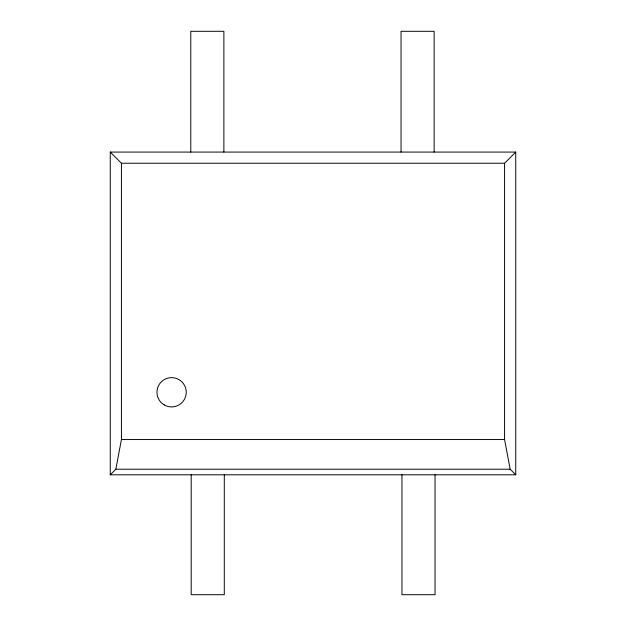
<?xml version="1.0" encoding="UTF-8"?>
<svg xmlns="http://www.w3.org/2000/svg" width="626" height="626" viewBox="0 0 626 626"><rect width="100%" height="100%" fill="white"/><g stroke="black" fill="none" stroke-linecap="round" stroke-linejoin="round"><path stroke-width="0.94" d="M110.262 474.798L115.841 469.218L121.428 439.546L121.428 163.237L110.262 152.071L110.262 474.798L515.738 474.798L515.738 152.071L110.262 152.071M121.428 163.237L504.572 163.237L515.738 152.071M121.428 439.546L504.572 439.546L510.159 469.218L515.738 474.798M115.841 469.218L510.159 469.218M504.572 163.237L504.572 439.546M435.054 474.798L435.054 594.7L401.955 594.7L401.955 474.798M434.147 152.071L434.147 31.3L401.047 31.3L401.047 152.071M224.296 474.798L224.296 594.7L191.196 594.7L191.196 474.798M223.881 152.071L223.881 31.3L190.781 31.3L190.781 152.071M164.278 404.967A14.648 14.648 0 0 0 186.243 392.283A14.648 14.648 0 0 0 164.278 379.599A14.648 14.648 0 0 0 164.278 404.967"/></g></svg>
